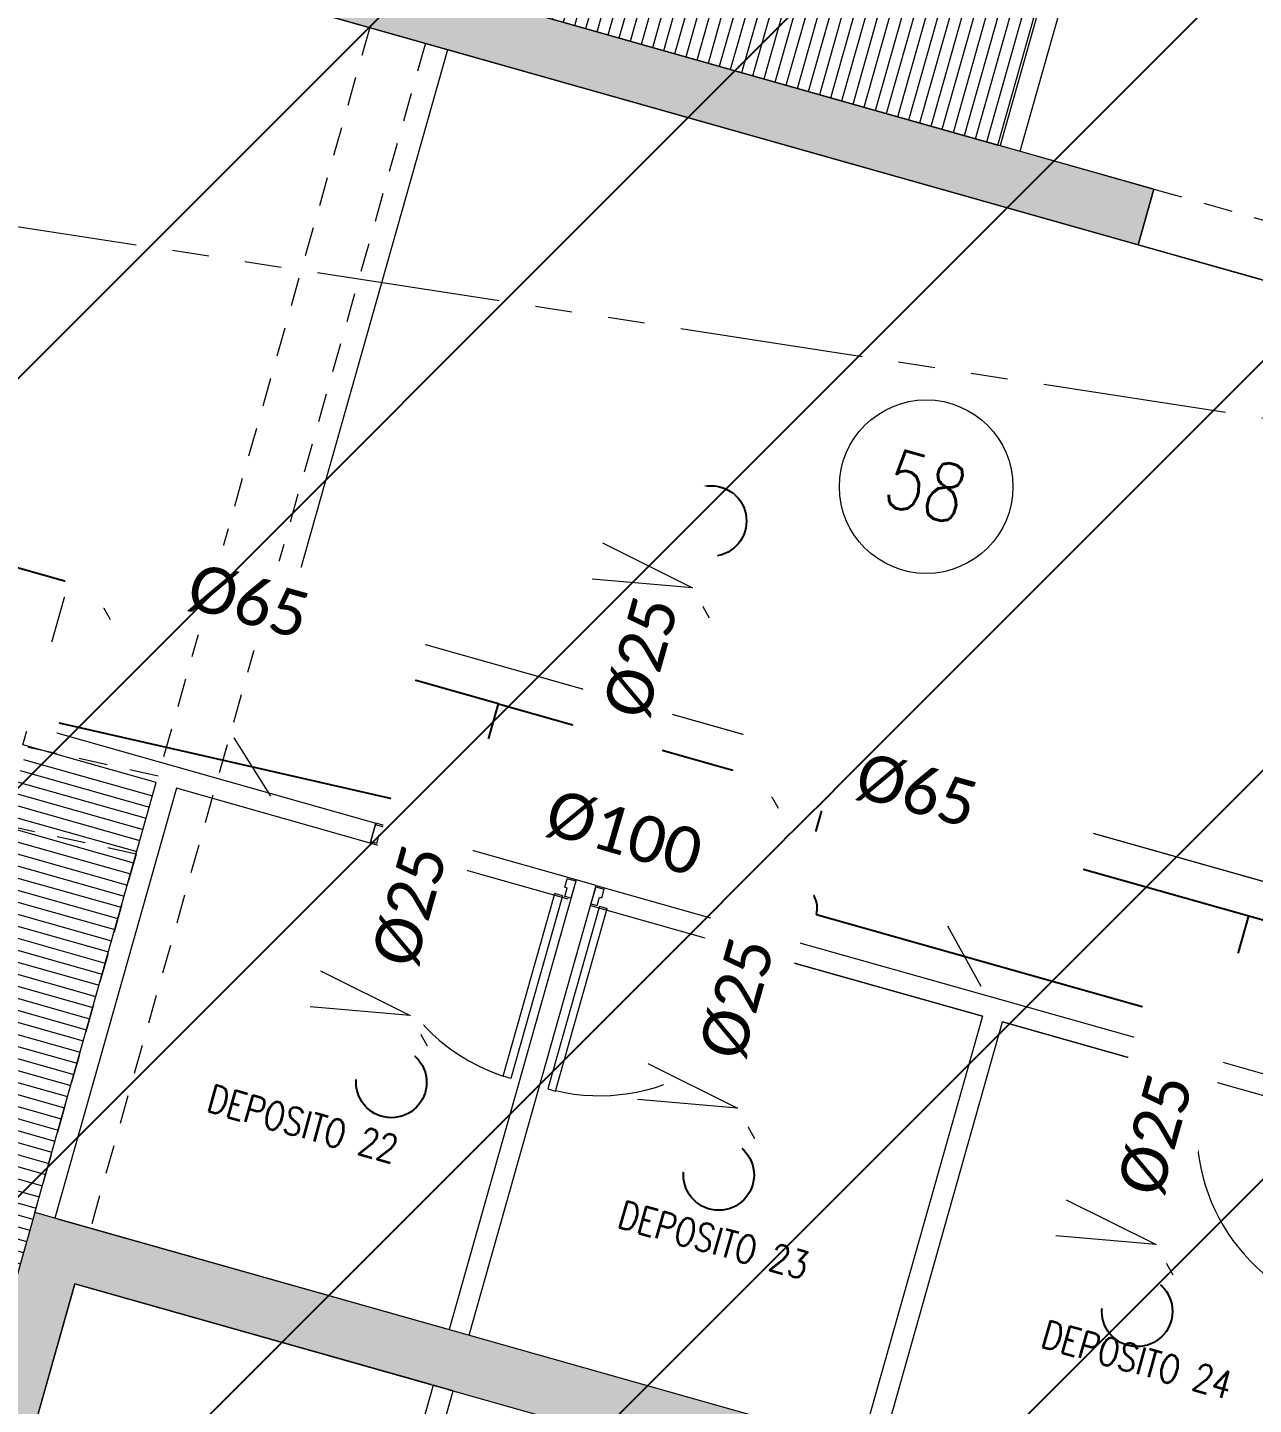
# Model space of a CAD drawing. Header units: inches. Extents: x 0 to 766, y -245 to 236.
# Drawn here: x 112.22 to 117.52, y -200.65 to -194.7 of the extents above; entities that cross this region are included whole.
import ezdxf
from ezdxf.enums import TextEntityAlignment as Align

# ---------------------------------------------------------------- set-up
doc = ezdxf.new("R2010")
doc.units = ezdxf.units.IN
doc.header["$MEASUREMENT"] = 0
for name, pattern in [('CONTINUA', [0]), ('HIDDEN2', [0.1875, 0.125, -0.0625]), ('PHANTOM2', [31.749999999999986, 15.875, -3.174999999999998, 3.174999999999998, -3.174999999999998, 3.174999999999998, -3.174999999999998])]:
    doc.linetypes.add(name, pattern=pattern)
for name, color, linetype, lineweight in [('00 SOS 911 - ACCES. ACI', 125, 'Continuous', 9), ('000 SOS 911 - ACCESORIOS ACI', 3, 'Continuous', 20), ('000 SOS 911 ROCIADORES', 5, 'Continuous', 25), ('000 SOS 911 TEXTOS', 4, 'Continuous', 0), ('000 SOS 911 TUBERIA ACI', 1, 'Continuous', 25), ('A-PLACAS', 251, 'Continuous', 9), ('A-VIGAS', 251, 'HIDDEN2', 9), ('CIRCULACION PEATONAL', 251, 'Continuous', 5), ('HATCH', 251, 'Continuous', 9), ('MUMERACIONESTAC', 251, 'Continuous', 9), ('MURO-BAJO', 251, 'Continuous', 9), ('MUROS', 251, 'Continuous', 9), ('PROYECCIONES', 251, 'HIDDEN2', 9), ('PUERTAS', 251, 'Continuous', 9), ('Tabique 0.09', 251, 'Continuous', 5), ('TEXTO-AMBIENTE', 251, 'Continuous', 9), ('VEREDAS', 251, 'Continuous', 9)]:
    doc.layers.add(name, color=color, linetype=linetype, lineweight=lineweight)
doc.layers.add('relleno', color=7, linetype='Continuous')
doc.styles.add('P&R', font='calibril.ttf')
doc.styles.add('ROMANS', font='romans.shx', dxfattribs={"width": 0.8})
pattern_1 = [(344.213998829618, (112.7769499204842, -197.9730420827098), (0.01360225721808703, 0.04811422449310599), [])]
pattern_2 = [(74.21399882961819, (116.4161651039778, -195.2088353148296), (-0.04811422449310599, 0.01360225721808703), [])]

# ---------------------------------------------------------------- blocks, each defined once
blk = doc.blocks.new('ESTR_PISO-SS')
at = {"layer": 'HATCH'}
h = blk.add_hatch(color=251, dxfattribs=at)
h.dxf.hatch_style = 1
h.paths.add_polyline_path([(8.477717519485822, 18.60000034315223), (5.027717519485833, 18.60000034315223), (5.027717522279801, 17.15000034286012), (5.277717517064417, 17.15000034274371), (5.277717517064417, 18.35000034315223), (8.477717519485822, 18.35000034315223)])
h.paths.add_polyline_path([(4.027684768407624, 23.91999998807427), (8.477717520418054, 23.92000033332033), (8.477717520418054, 24.17000033344848), (5.277717517065327, 24.17000033332033), (5.2777175161456, 25.35000034018589), (5.027717520429775, 25.35000034006947), (5.027717520420111, 24.17000033332033), (4.027690514745075, 24.1700003406645)])
h.paths.add_polyline_path([(12.47771755633991, 20.57000033312488), (12.47771754356833, 22.52000033311748), (16.17771754356747, 22.52000033282934), (16.17771754354462, 20.57000033286411), (16.3777175435342, 20.57000033286118), (16.37771720862412, 22.51999948985289), (16.87771754489731, 22.51999948985286), (16.87771754489739, 22.77000033311751), (12.47771757546749, 22.77000033282576), (12.47771757546749, 29.3700003516239), (12.27771754271063, 29.3700003516239), (12.27771754353685, 20.57000033312488)])
h.paths.add_polyline_path([(15.77771756060181, 24.57000033306417), (19.07771753148933, 24.57000033306417), (19.07771753148933, 24.82000033501996), (15.77771756060181, 24.82000033501996)])
h.paths.add_polyline_path([(-2.28280811961028, 28.4768244237342), (-2.881997571310734, 28.44564749361516), (-2.869007183760942, 28.19598522207355), (-2.269817732060602, 28.22716215219259)])
h.paths.add_polyline_path([(-2.023000368614191, 23.48357899290244), (-2.622189820314645, 23.45240206278339), (-2.609199432764854, 23.20273979124178), (-2.010009981064513, 23.23391672136083)])
h.paths.add_polyline_path([(-2.542615870604266, 33.47006985456608), (-3.14180532230472, 33.43889292444703), (-3.128814934754928, 33.18923065290542), (-2.529625483054588, 33.22040758302447)])
h.paths.add_polyline_path([(4.027717527562544, 33.97000032596128), (9.127717525554033, 33.97000032596475), (9.127717525554033, 33.72000033401201), (5.377717527562538, 33.72000032596128), (5.377717505163673, 33.32000032878557), (5.127717527562538, 33.32000032596127), (5.127717527562538, 33.72000032596128), (4.027717527562544, 33.72000032596128)])
h.paths.add_polyline_path([(4.027717509733748, 29.26999984266803), (5.027717509733719, 29.26999984266803), (5.027717505163679, 29.8700003400541), (5.377717505163645, 29.8700003400541), (5.377717510173539, 29.27000033368012), (8.477717505163668, 29.27000033368012), (8.477717505163668, 29.02000033362651), (4.027717511637917, 29.02000030752987)])
h.paths.add_polyline_path([(5.67771752310037, 44.02000033611699), (6.527717525212921, 44.02000033607686), (6.527717525204565, 43.7200003360129), (5.677717519690333, 43.72000033603541)])
h.paths.add_polyline_path([(6.027714885760304, 41.32000033617845), (6.02771752339811, 40.27000033656552), (5.677717524888322, 40.2700003364782), (5.677717526604653, 41.32000033619164)])
h.paths.add_polyline_path([(3.177714885760309, 41.07000033620994), (3.177717523398115, 41.67000033582286), (2.927717524888322, 41.67000033591017), (2.927717526604653, 41.07000033619676)])
h.paths.add_polyline_path([(-3.18848496433705, 41.07177875305993), (-3.787674416037504, 41.04060182294089), (-3.774684028487712, 40.79093955139928), (-3.175494576787372, 40.82211648151832)])
h.paths.add_polyline_path([(17.72771753237831, 41.32000033364062), (17.7277175353544, 40.27000033995225), (17.3777175368445, 40.27000034003956), (17.37771753962102, 41.3200003336562)])
h.paths.add_polyline_path([(24.62771753237831, 44.79500033364064), (24.62771753535441, 44.19500033995226), (24.3777175368445, 44.19500034003957), (24.37771753962102, 44.79500033365622)])
h.paths.add_polyline_path([(24.62771753237831, 40.87000033364063), (24.62771753535441, 40.27000033995225), (24.3777175368445, 40.27000034003956), (24.37771753962102, 40.87000033365621)])
h.paths.add_polyline_path([(14.27771755520001, 33.72000033380073), (18.2777175467991, 33.72000033380073), (18.2777175467991, 33.97000032543838), (14.27771755520001, 33.97000032543838)])
h.paths.add_polyline_path([(15.77771755599994, 29.37000034418764), (19.07771754414847, 29.37000034418764), (19.07771754414847, 29.12000033543904), (15.77771755599994, 29.12000033543904)])
h.paths.add_polyline_path([(23.17771755520002, 28.59500033380073), (23.7777175467991, 28.59500033380073), (23.7777175467991, 28.84500032543838), (23.17771755520002, 28.84500032543838)])
h.paths.add_polyline_path([(23.17771755520002, 33.72000033380073), (23.7777175467991, 33.72000033380073), (23.7777175467991, 33.97000032543838), (23.17771755520002, 33.97000032543838)])
h.paths.add_polyline_path([(30.57768148341282, 28.72499156690523), (31.17768147501189, 28.72499156690523), (31.17768147501189, 28.97499155854288), (30.57768148341282, 28.97499155854288)])
h.paths.add_polyline_path([(36.62767423128022, 29.64999039973898), (36.62767423128042, 28.72499039973897), (36.87767422291807, 28.72499039973897), (36.87767422291788, 29.64999039973898)])
h.paths.add_polyline_path([(41.75267423128042, 29.99999039133806), (41.75267423128042, 29.39999039973898), (42.00267422291807, 29.39999039973898), (42.00267422291807, 29.99999039133806)])
h.paths.add_polyline_path([(46.87768228372141, 23.0999959105155), (46.87768228372141, 22.49999591891643), (47.12768227535906, 22.49999591891643), (47.12768227535906, 23.0999959105155)])
h.paths.add_polyline_path([(41.75267423128034, 22.7499915654177), (41.75267423128034, 22.14999157381862), (42.00267422291799, 22.14999157381862), (42.00267422291799, 22.7499915654177)])
h.paths.add_polyline_path([(28.07769881798987, 15.68999908012105), (27.82769896964618, 15.68999908012105), (27.82769883626321, 16.39999907742617), (28.07768013941813, 16.3999990776374)])
h.paths.add_polyline_path([(23.17771755520002, 20.57000033380072), (23.7777175467991, 20.57000033380072), (23.7777175467991, 20.82000032543837), (23.17771755520002, 20.82000032543837)])
h.paths.add_polyline_path([(23.17771755520002, 23.47000033380073), (23.7777175467991, 23.47000033380073), (23.7777175467991, 23.72000032543838), (23.17771755520002, 23.72000032543838)])
h.paths.add_polyline_path([(30.57768157509057, 20.14998893701011), (31.17768156668964, 20.14998893701011), (31.17768156668964, 20.39998892864776), (30.57768157509057, 20.39998892864776)])
h.paths.add_polyline_path([(36.62767423128034, 22.7499915654177), (36.62767423128034, 22.14999157381862), (36.87767422291799, 22.14999157381862), (36.87767422291799, 22.7499915654177)])
h.paths.add_polyline_path([(30.57768148341282, 25.19999156690523), (31.17768147501189, 25.19999156690523), (31.17768147501189, 25.44999155854288), (30.57768148341282, 25.44999155854288)])
h.paths.add_polyline_path([(18.97771755520003, 20.57000033380072), (19.57771754679911, 20.57000033380072), (19.57771754679911, 20.82000032543837), (18.97771755520003, 20.82000032543837)])
h.paths.add_polyline_path([(16.4277175440171, 12.8700003341375), (12.2777138658428, 12.8700003341375), (12.2777138658428, 13.12000033413747), (16.17771754221522, 13.12000033413747), (16.17771754221675, 18.52000033271415), (12.4777175434692, 18.52000033271415), (12.47771410775576, 15.11999983881464), (12.27771391624134, 15.12000008076643), (12.2777175435078, 18.77000033312487), (16.4277175440171, 18.77000032534173)])
h.paths.add_polyline_path([(5.027720783116251, 13.45000094061891), (8.47771751247393, 13.45009844847183), (8.477717518006642, 13.20000002453418), (5.027720783116308, 13.20000032995318)])
h.paths.add_polyline_path([(6.202717519602089, 46.51998253264085), (6.202717519602089, 46.76998253264085), (17.72771751960209, 46.76998253264085), (17.72771751960209, 46.51998253264085)])
h.paths.add_polyline_path([(11.55271752852153, 40.27000033347559), (11.80271752938276, 40.27000033347559), (11.80271752938276, 46.51498253264086), (11.55271752852153, 46.51498253264086)])
at = {"layer": 'A-PLACAS'}
for points, elevation in [([(4.027684768407624, 23.91999998807427), (8.477717520418054, 23.92000033332033), (8.477717520418054, 24.17000033344848), (5.277717517065327, 24.17000033332033), (5.2777175161456, 25.35000034018589), (5.027717520429775, 25.35000034006947), (5.027717520420111, 24.17000033332033), (4.027690514745075, 24.1700003406645)], -3.949631391000002e-07), ([(8.477717519485822, 18.60000034315223), (5.027717519485833, 18.60000034315223), (5.027717522279801, 17.15000034286012), (5.277717517064417, 17.15000034274371), (5.277717517064417, 18.35000034315223), (8.477717519485822, 18.35000034315223)], 4.176229789999992e-08)]:
    blk.add_lwpolyline(points, close=True, dxfattribs=dict(at, elevation=elevation))
at = {"layer": 'A-VIGAS'}
for p, q in [((8.47771751541066, 24.17000033480124, 8.614132899999958e-09), (12.27772275967257, 24.17000390585804, 8.675981499999977e-09)), ((5.027717516320422, 23.92000033332033, 4.516811624999999e-07), (5.027717516164074, 20.55955139636876, 1.927504453347239e-07)), ((5.277717516320422, 23.92000033330848, 8.884065994999999e-07), (5.277717516072926, 18.60000034310957, 4.176229789999992e-08)), ((8.47771751541066, 23.92000033480124, 8.614132899999958e-09), (12.27772275967257, 23.92000390585804, 8.675981499999977e-09)), ((5.027717516164103, 20.55955139636876, -1.316818002548765e-06), (-0.8015653069423081, 20.21606658801198, 3.941757293779697e-07)), ((5.027738058159372, 20.20894552614956, -1.310781191839926e-06), (-0.7833783350711769, 19.86653115696575, 3.948803836977105e-07)), ((5.02771751614776, 20.20894431573154, 1.657353218985761e-07), (5.027717516072926, 18.60000034312142, 4.176229789999992e-08))]:
    blk.add_line(p, q, dxfattribs=at)
blk = doc.blocks.new('P-90 MARCO 3.5x1.5')
at = {"layer": 'PUERTAS'}
for p, q in [((0.0380000513978303, 0.0761999115347862), (0.0380000497680158, 0.8961999155580997)), ((0.0380000497680158, 0.8961999155580997), (0.0730000496841967, 0.8961999118328094)), ((0.0730000496841967, 0.8961999118328094), (0.0730000514304266, 0.0761999115347862)), ((0.0380000513978303, 0.0761999115347862), (0.0730000514304266, 0.0761999115347862))]:
    blk.add_line(p, q, dxfattribs=at)
at = {"layer": 'PUERTAS', "linetype": 'Continuous'}
for p, q in [((5.14555722e-08, -8.94069672e-08), (5.14555722e-08, 0.0761999115347862)), ((5.14555722e-08, 0.0761999115347862), (0.028000051388517, 0.0761999115347862)), ((0.028000051388517, 0.0761999115347862), (0.028000051388517, 0.0381999127566815)), ((0.9000000514788553, 0.0761999115347862), (0.8720000515459105, 0.0761999115347862)), ((0.8720000515459105, 0.0761999115347862), (0.8720000515459105, 0.0381999127566815)), ((0.9000000514788553, -8.94069672e-08), (0.9000000514788553, 0.0761999115347862)), ((0.028000051388517, 0.0381999127566815), (0.0380000513978303, 0.0381999127566815)), ((0.0380000513978303, 0.0381999127566815), (0.0380000513978303, -8.94069672e-08)), ((0.8620000515365973, 0.0381999127566815), (0.8620000515365973, -8.94069672e-08)), ((0.8720000515459105, 0.0381999127566815), (0.8620000515365973, 0.0381999127566815)), ((5.14555722e-08, -8.94069672e-08), (0.0380000513978303, -8.94069672e-08)), ((0.9000000514788553, -8.94069672e-08), (0.8620000515365973, -8.94069672e-08))]:
    blk.add_line(p, q, dxfattribs=at)
at = {"layer": 'PUERTAS', "color": 7, "linetype": 'Continuous'}
blk.add_arc((0.0380000513978303, 0.0761999115347862), 0.8200000040233135, 0, 87.55370538902417, dxfattribs=at)
blk = doc.blocks.new('UPR1')
at = {"layer": '000 SOS 911 ROCIADORES'}
blk.add_circle((0, 0), 6, dxfattribs=at)
blk = doc.blocks.new('000 SOS911 - COLGADORES')
at = {"layer": '000 SOS 911 - ACCESORIOS ACI'}
blk.add_lwpolyline([(2289.820134768947, 2442.903941979981), (2290.030596254191, 2442.69308939925)], dxfattribs=at)

msp = doc.modelspace()

# ---------------------------------------------------------------- hatches: boundary and pattern name
at = {"layer": 'HATCH'}
h = msp.add_hatch(dxfattribs=at)
h.set_pattern_fill('_USER', color=251, scale=0.05, angle=74.21399882961819, pattern_type=0)
h.set_pattern_definition(pattern_2)
h.paths.add_polyline_path([(114.0104858546919, -194.5287307028927), (116.4257883223127, -195.2115544452731), (116.7413708731831, -194.0952684160328), (114.3260680326882, -193.4124445682381)])
h = msp.add_hatch(dxfattribs=at)
h.set_pattern_fill('_USER', color=251, scale=0.05, angle=74.21399882961819, pattern_type=0)
h.set_pattern_definition(pattern_2)
h.paths.add_polyline_path([(114.0104858546919, -194.5287307028927), (116.4257883223127, -195.2115544452731), (116.7413708731831, -194.0952684160328), (114.3260680326882, -193.4124445682381)])
h = msp.add_hatch(dxfattribs=at)
h.set_pattern_fill('_USER', color=251, scale=0.05, angle=74.21399882961819, pattern_type=0)
h.set_pattern_definition(pattern_1)
h.paths.add_polyline_path([(112.2188569838966, -197.8152609085626), (112.7769527830078, -197.9730388358142), (111.8873602312716, -201.1197292479612), (111.3292644321605, -200.9619513207094)])
h = msp.add_hatch(dxfattribs=at)
h.set_pattern_fill('_USER', color=251, scale=0.05, angle=74.21399882961819, pattern_type=0)
h.set_pattern_definition(pattern_1)
h.paths.add_polyline_path([(112.2188569838966, -197.8152609085626), (112.7769527830078, -197.9730388358142), (111.8873602312716, -201.1197292479612), (111.3292644321605, -200.9619513207094)])

# ---------------------------------------------------------------- linework, layer by layer
at = {"layer": '000 SOS 911 TUBERIA ACI'}
for p, q in [((114.2579402877638, -197.6229207803496, -2.153983611368431e-06), (111.4527473675811, -196.8298642263634, -1.189062785646853e-06)), ((115.1360911422776, -196.9799764013027, -2.039007711021835e-07), (114.9027868079691, -197.8052259845267, -2.152218881826992e-06)), ((113.8369186106866, -199.1121570408965, -9.081594794916227e-07), (114.2579402877638, -197.6229207803496, -2.153983611368415e-06)), ((114.2579402877638, -197.6229207803496, -2.153983611368415e-06), (115.6724846073969, -198.0228271149103, -2.150807540456104e-06)), ((115.2514177023715, -199.5122233555365, -1.116820920364369e-06), (115.6724846073969, -198.0228271149103, -2.150807540456104e-06)), ((115.6724846073969, -198.0228271149103, -2.150807540456104e-06), (116.0399177517205, -198.1267032594849, -2.161303757468219e-06)), ((116.0399177517205, -198.1267032594849, -2.161303757468219e-06), (117.5008183770003, -198.5397148732674, -2.147631458777377e-06)), ((117.0593488560052, -200.1012791688178, -1.322194687365425e-06), (117.5008183770003, -198.5397148732674, -2.147631458777377e-06)), ((117.5008183770003, -198.5397148732674, -2.147631458777377e-06), (118.8997018596125, -198.9351929358221, -1.578644841664029e-06))]:
    msp.add_line(p, q, dxfattribs=at)
at = {"layer": '000 SOS 911 TUBERIA ACI', "elevation": -3.515312631363635e-07}
for points in [[(109.2851469290072, -197.0074008107044), (113.2655496527508, -197.9115042554448)], [(113.2655495443311, -197.9115042306007), (114.0238811232156, -198.0837506693414)], [(114.2176241909695, -198.133110137609), (115.4396949240167, -198.478671142754)], [(115.6321483775823, -198.5330905862581), (117.2680012229826, -198.9956554267609)], [(117.460455003184, -199.0500749626075), (118.6668637741587, -199.3912072857425)]]:
    msp.add_lwpolyline(points, dxfattribs=at)
at = {"layer": '000 SOS 911 TUBERIA ACI', "color": 4}
for centre, start, end in [((114.1213972329265, -198.105900349994, -3.515312631363635e-07), 344.2108593971975, 167.2030369296815), ((115.5358619779801, -198.5060918964246, -1.158733282155822e-06), 344.3365126664522, 164.0852061662081), ((117.3641957475835, -199.0229796547817, -1.155557200477096e-06), 344.279011625658, 164.1427072176563)]:
    msp.add_arc(centre, 0.1, start, end, dxfattribs=at)
at = {"layer": 'CIRCULACION PEATONAL', "color": 251, "linetype": 'CONTINUA', "ltscale": 0.25, "elevation": -3.706276007363635e-07}
msp.add_lwpolyline([(114.0386669769721, -194.7964971409228), (118.8500894264507, -196.156722862779), (118.1699765432506, -198.5624341662997), (113.3585540937719, -197.2022084444434)], close=True, dxfattribs=at)
at = {"layer": 'MUMERACIONESTAC', "linetype": 'Continuous'}
msp.add_circle((116.1064336430129, -196.6849170089339, -3.706276007363635e-07), 0.375, dxfattribs=at)
at = {"layer": 'MURO-BAJO', "color": 251}
for p, q in [((114.5939885116143, -198.3828259275206, -3.706276007363635e-07), (113.7279327990728, -198.137984136117, -3.706276007363635e-07)), ((114.5598814730779, -198.4667110430753, -3.706276007363635e-07), (113.7034486424349, -198.2245895722731, -3.706276007363635e-07)), ((114.6805941156985, -198.4073099905122, -3.706276007363635e-07), (115.5466504889795, -198.6521494446253, -3.706276007363635e-07)), ((114.6561101834512, -198.4939156314076, -3.706276007363635e-07), (115.5221665567322, -198.7387550855208, -3.706276007363635e-07)), ((118.1544228498843, -199.3894126210662, -3.706276007363635e-07), (117.2883735654127, -199.1445480922496, -3.706276007363635e-07)), ((118.1299452859434, -199.4759952366622, -3.706276007363635e-07), (117.2638895774558, -199.2311534309194, -3.706276007363635e-07))]:
    msp.add_line(p, q, dxfattribs=at)
at = {"layer": 'MUROS'}
for p, q in [((117.0217512924647, -195.6398451892862, -3.706276007363635e-07), (112.7395934087775, -194.4292154672701, -3.706276007363635e-07)), ((114.0104856704188, -194.5287314337673, -3.706276007363635e-07), (116.4161654422158, -195.2088341184062, -3.706276007363635e-07)), ((116.5123939091963, -195.236038569214, -3.706276007363635e-07), (117.0897648303568, -195.3992648519358, -3.706276007363635e-07)), ((117.0897648303568, -195.3992648519358, -3.706276007363635e-07), (117.0217512924647, -195.6398451892862, -3.706276007363635e-07)), ((112.3508491310466, -199.8478488378522, -3.706276007363635e-07), (114.0348333867753, -200.3239239952292, -3.706276007363635e-07)), ((112.4271828674469, -200.1292273960553, -3.706276007363635e-07), (112.1007287990598, -201.2839685746718, -3.706276007363635e-07)), ((113.9668220802405, -200.5644951119149, -3.706276007363635e-07), (112.4271828674469, -200.1292273960553, -3.706276007363635e-07))]:
    msp.add_line(p, q, dxfattribs=at)
at = {"layer": 'PROYECCIONES', "linetype": 'PHANTOM2', "ltscale": 0.05}
msp.add_line((94.64800203078782, -192.8646427342556, -4.062176257538722e-06), (127.422887210185, -197.9048431583587, -1.88679895051916e-06), dxfattribs=at)
at = {"layer": 'Tabique 0.09', "lineweight": 0, "elevation": -3.706276007363635e-07}
for points in [[(116.5123935529697, -195.2360398292674), (116.8334056352582, -194.1005424349053), (116.7468015753498, -194.0760588084639), (116.425788253145, -195.211554689935), (116.5123935529697, -195.2360398292674)], [(112.2546199458567, -199.8206441152855), (112.7796704366173, -197.9634192563317), (112.779670371867, -197.9634192380263), (112.2023007765208, -197.8001882654962), (112.2023008412711, -197.8001882838016), (112.226784762848, -197.7135826398897), (113.7279362237921, -198.1379720222264), (113.7034486094979, -198.2245896887788), (113.7034486056974, -198.2245897022217), (112.8662757888791, -197.9879039469005), (112.34122685374, -199.8451285468711), (112.2546199458567, -199.8206441152855)], [(114.1310628091495, -200.3511287848495), (114.1310618357672, -200.3511285096669), (114.6806086495816, -198.4073140993515), (114.5939885116143, -198.3828259275206), (114.0444562325231, -200.3266444469129)], [(114.6805941156985, -198.4073099905122), (114.5939885116143, -198.3828259275206)], [(114.6805941156985, -198.4073099905122), (114.5939885116143, -198.3828259275206)], [(117.2883736404077, -199.1445478269752), (115.5466485089571, -198.652156448407)], [(116.3497173320811, -198.9727175475622), (115.5221644460051, -198.7387620523512)], [(117.2638895736553, -199.2311534443624), (116.4363216062694, -198.9972063146932)], [(117.2883736404077, -199.1445478269752), (117.2638894374333, -199.2311534058514)], [(117.2883736404077, -199.1445478269752), (117.2638894374333, -199.2311534058514)]]:
    msp.add_lwpolyline(points, dxfattribs=at)
msp.add_lwpolyline([(115.5745045219755, -200.759200735796), (115.5500204587702, -200.8458063406364), (117.5804130059547, -201.4198137567685), (117.0580863288005, -203.2673999772321), (117.0580863285764, -203.2673999771688), (116.2305217875109, -203.0334411870036), (116.2060377239427, -203.1200467907736), (117.1202078697366, -203.3784896441125), (118.2410284539965, -199.4138966840657), (118.1544228498843, -199.3894126210662), (117.6048970691601, -201.3332081519282), (117.6048970691601, -201.3332081519282), (115.9112763669938, -200.8544086978489), (116.4362953599548, -198.9971988956283), (117.2638907975807, -199.2311537903753), (117.2883736404077, -199.1445478269752), (115.5466485089571, -198.652156448407), (115.522164000343, -198.7387619263591), (116.3497173320811, -198.9727175475622), (115.8246707629096, -200.8299246348573)], close=True, dxfattribs=at)
at = {"layer": 'Tabique 0.09', "lineweight": 0}
msp.add_polyline3d([(114.4118050331274, -202.5192810982365, -3.706276007363635e-07), (113.5842510962477, -202.2853203352084, -3.706276007363635e-07), (114.0630505505169, -200.59169963237, -3.706276007363635e-07), (113.976445009013, -200.5672153480176, -3.706276007363635e-07), (113.3915478744711, -202.6361272196942, -3.706276007363635e-07), (113.4781534785833, -202.6606112826938, -3.706276007363635e-07), (113.4781534785833, -202.6606112826938, -3.706276007363635e-07), (113.5597670234376, -202.3719259363656, -3.706276007363635e-07), (114.3873222649635, -202.6058821245794, 0.0004072113893463584), (114.4118055154496, -202.5192812345927, -3.706276007363635e-07)], dxfattribs=at)
at = {"layer": 'VEREDAS', "color": 251}
for p, q in [((118.8500894153028, -196.1567229022117, -3.706276007363635e-07), (117.0217847542977, -195.6398470256467, -3.706276007363635e-07)), ((112.2267836642713, -197.713586525801, -3.706276007363635e-07), (112.4444153962978, -196.9437744391995, -3.706276007363635e-07)), ((112.4444153962978, -196.9437744391995, -3.706276007363635e-07), (118.1699846330007, -198.5624364107493, -3.706276007363635e-07))]:
    msp.add_line(p, q, dxfattribs=at)

# ---------------------------------------------------------------- block references
at = {"layer": '00 SOS 911 - ACCES. ACI'}
for p, rotation in [((-2755.603773048432, -1924.832224529616, -2.509057358861616e-07), 344.2139988296181), ((-2753.015199742202, -1924.826056460785, 3.513139865881573e-07), 344.2139988296181), ((2888.175750097564, 1675.737691679045, -1.784090233636371e-08), 167.1766660633639), ((2888.175750097564, 1675.737691679045, -1.784090233636371e-08), 167.1766660633639), ((2986.105849638081, 1526.126942517764, -3.515312631363635e-07), 164.1568225776961), ((2986.105849638081, 1526.126942517764, -3.515312631363635e-07), 164.1568225776961), ((-2754.234018136648, -1926.674254344097, -7.854773343605297e-07), 344.2139988296181), ((-2754.234018136648, -1926.674254344097, -7.854773343605297e-07), 344.2139988296181), ((-2752.819519044372, -1927.074320657936, -8.064918784284824e-07), 344.2139988296181), ((-2752.819519044372, -1927.074320657936, -8.064918784284824e-07), 344.2139988296181), ((-2751.011587890768, -1927.663376471209, -1.036131151398086e-06), 344.2139988296181), ((-2751.011587890768, -1927.663376471209, -1.036131151398086e-06), 344.2139988296181)]:
    msp.add_blockref('000 SOS911 - COLGADORES', p, dxfattribs=dict(at, rotation=rotation))
at = {"layer": '000 SOS 911 ROCIADORES', "xscale": 0.0254, "yscale": 0.0254, "zscale": 0.0254, "rotation": 344.2139988296181}
for p in [(115.1775508223401, -196.8333242450435, 3.513139865881573e-07), (113.7954586334788, -199.2588091131504, -7.854773343605297e-07), (115.2099577254998, -199.6588754278856, -8.064918784284824e-07), (117.0178888791055, -200.2479312411588, -1.036131151398086e-06)]:
    msp.add_blockref('UPR1', p, dxfattribs=at)
at = {"layer": 'CIRCULACION PEATONAL', "color": 251, "linetype": 'CONTINUA', "ltscale": 0.25, "rotation": 344.2139988296181}
msp.add_blockref('ESTR_PISO-SS', (102.3564887309081, -216.3513704581146, -3.706276007363635e-07), dxfattribs=at)
at = {"layer": 'PUERTAS', "linetype": 'Continuous', "extrusion": (3.34117575702465e-08, -4.688622375909008e-08, 0.9999999999999984), "rotation": 164.2141520499174}
msp.add_blockref('P-90 MARCO 3.5x1.5', (114.5921129992032, -198.3894595995134, 1.272078555251077e-05), dxfattribs=at)
at = {"layer": 'PUERTAS', "linetype": 'Continuous', "extrusion": (5.301444897464066e-08, 2.245287781634261e-08, -0.9999999999999984), "zscale": -1, "rotation": 195.7861543906809}
msp.add_blockref('P-90 MARCO 3.5x1.5', (-114.6787158138623, -198.4139532983524, 2.034335618179068e-06), dxfattribs=at)
at = {"layer": 'PUERTAS', "linetype": 'Continuous', "extrusion": (-3.34117575702465e-08, 4.688622375909008e-08, -0.9999999999999984), "xscale": -1, "zscale": -1, "rotation": 195.7858479500824}
msp.add_blockref('P-90 MARCO 3.5x1.5', (-118.1525530827474, -199.3960259602557, -1.288694020904367e-05), dxfattribs=at)

# ---------------------------------------------------------------- texts
at = {"layer": 'MUMERACIONESTAC', "linetype": 'Continuous', "style": 'ROMANS', "width": 0.8}
msp.add_text('58', height=0.25, rotation=344.2139988296184, dxfattribs=at).set_placement((116.1064336430129, -196.6849170089339, -3.706276007363635e-07), align=Align.MIDDLE_CENTER)
at = {"layer": 'TEXTO-AMBIENTE', "color": 251, "char_height": 0.12, "attachment_point": 1, "rotation": 344.21399882961816, "line_spacing_factor": 0.8, "style": 'ROMANS'}
for s, width, insert in [('\\pxqc;DEPOSITO 22', 1.421228571428571, (112.7447216423868, -199.1862305725372, -3.605155287363635e-07)), ('\\pxqc;DEPOSITO 23', 1.414371428571428, (114.5232832590462, -199.6890434691992, -3.605155287363635e-07)), ('\\pxqc;DEPOSITO 24', 1.421228571428571, (116.3499342378828, -200.2054515943132, -3.605155287363635e-07))]:
    msp.add_mtext_dynamic_manual_height_columns(s, width=width, gutter_width=15, heights=[0], dxfattribs=dict(at, insert=insert))

# ---------------------------------------------------------------- next in the draw order: texts
at = {"layer": '000 SOS 911 TEXTOS', "char_height": 0.2, "width": 1.371033159672498, "attachment_point": 5, "style": 'P&R', "bg_fill": 2}
for s, insert, rotation in [('\\A1;%%C25', (114.878653660043, -197.4227164047109, 1.339152366518857e-06), 74.21399882961816), ('\\A1;%%C65', (113.1766609518957, -197.1849554040675, -1.110278809432106e-06), 344.21399882961816), ('\\A1;%%C25', (113.8788624006772, -198.4959174238395, 9.717469109640284e-07), 74.21399882961816), ('\\A1;%%C25', (117.1012926465573, -199.4850395509516, 7.210930939264721e-07), 74.21399882961816)]:
    msp.add_mtext(s, dxfattribs=dict(at, insert=insert, rotation=rotation))

# ---------------------------------------------------------------- next in the draw order: linework, layer by layer
at = {"layer": '000 SOS 911 - ACCESORIOS ACI', "color": 4}
for points, elevation in [([(114.707554897962, -196.928158505495), (115.0959372788289, -197.1220095927191), (114.6635475952871, -197.0838221726565)], 3.513139865881573e-07), ([(113.4887365037985, -198.7763563879182), (113.8771188846653, -198.9702074751422), (113.4447292011235, -198.9320200550795)], -7.854773343605297e-07), ([(116.7111667494251, -199.7654785159264), (117.099549130292, -199.9593296031505), (116.6671594467501, -199.9211421830879)], -1.036131151398086e-06)]:
    msp.add_lwpolyline(points, dxfattribs=dict(at, elevation=elevation))

# ---------------------------------------------------------------- next in the draw order: texts
at = {"layer": '000 SOS 911 TEXTOS', "char_height": 0.2, "width": 1.371033159672498, "attachment_point": 5, "style": 'P&R', "bg_fill": 2}
for s, insert, rotation in [('\\A1;%%C100', (111.6209132545517, -197.4078204301747, 2.406764064588194e-06), 347.1766660633641), ('\\A1;%%C25', (115.2933614929515, -198.8959837376784, 9.507323668960755e-07), 74.21399882961816), ('\\A1;%%C100', (117.9849078583824, -199.0674622413106, 2.073073703788194e-06), 344.1568225776961)]:
    msp.add_mtext(s, dxfattribs=dict(at, insert=insert, rotation=rotation))

# ---------------------------------------------------------------- next in the draw order: linework, layer by layer
at = {"layer": '000 SOS 911 - ACCESORIOS ACI', "color": 4, "elevation": -8.064918784284824e-07}
msp.add_lwpolyline([(114.9032355957914, -199.1764227026454), (115.2916179766583, -199.3702737898693), (114.8592282931165, -199.3320863698067)], dxfattribs=at)

# ---------------------------------------------------------------- next in the draw order: block references
at = {"layer": '00 SOS 911 - ACCES. ACI', "rotation": 344.2139988296181}
msp.add_blockref('000 SOS911 - COLGADORES', (-2752.716919578846, -1925.648359962702, -2.509057358861616e-07), dxfattribs=at)

# ---------------------------------------------------------------- next in the draw order: texts
at = {"layer": '000 SOS 911 TEXTOS', "insert": (116.0635144214821, -198.0010908371528, -1.110278809432106e-06), "char_height": 0.2, "width": 1.371033159672498, "attachment_point": 5, "rotation": 344.21399882961816, "style": 'P&R', "bg_fill": 2}
msp.add_mtext('\\A1;%%C65', dxfattribs=at)

# ---------------------------------------------------------------- next in the draw order: texts
at = {"layer": '000 SOS 911 TEXTOS', "insert": (114.8001862797968, -198.1855942749182, 2.406764064588194e-06), "char_height": 0.2, "width": 1.371033159672498, "attachment_point": 5, "rotation": 343.631506899192, "style": 'P&R', "bg_fill": 2}
msp.add_mtext('\\A1;%%C100', dxfattribs=at)

# ---------------------------------------------------------------- next in the draw order: hatches: boundary and pattern name
at = {"layer": 'relleno'}
h = msp.add_hatch(dxfattribs=at)
h.set_pattern_fill('ANSI31', color=4, scale=10)
h.set_pattern_definition([(45, (-1944.201717261094, 1291.770926079473), (-0.8838834764831844, 0.8838834764831844), [])])
h.paths.add_polyline_path([(132.0711363966478, -176.4086377099428), (106.8695682525921, -169.2320115351334), (101.1491442499395, -194.3700935037781), (109.3318660526137, -196.2302860620081), (108.2033771263412, -201.9550646948891), (124.9743177853933, -206.0145946611066)])

doc.saveas('drawing.dxf')
